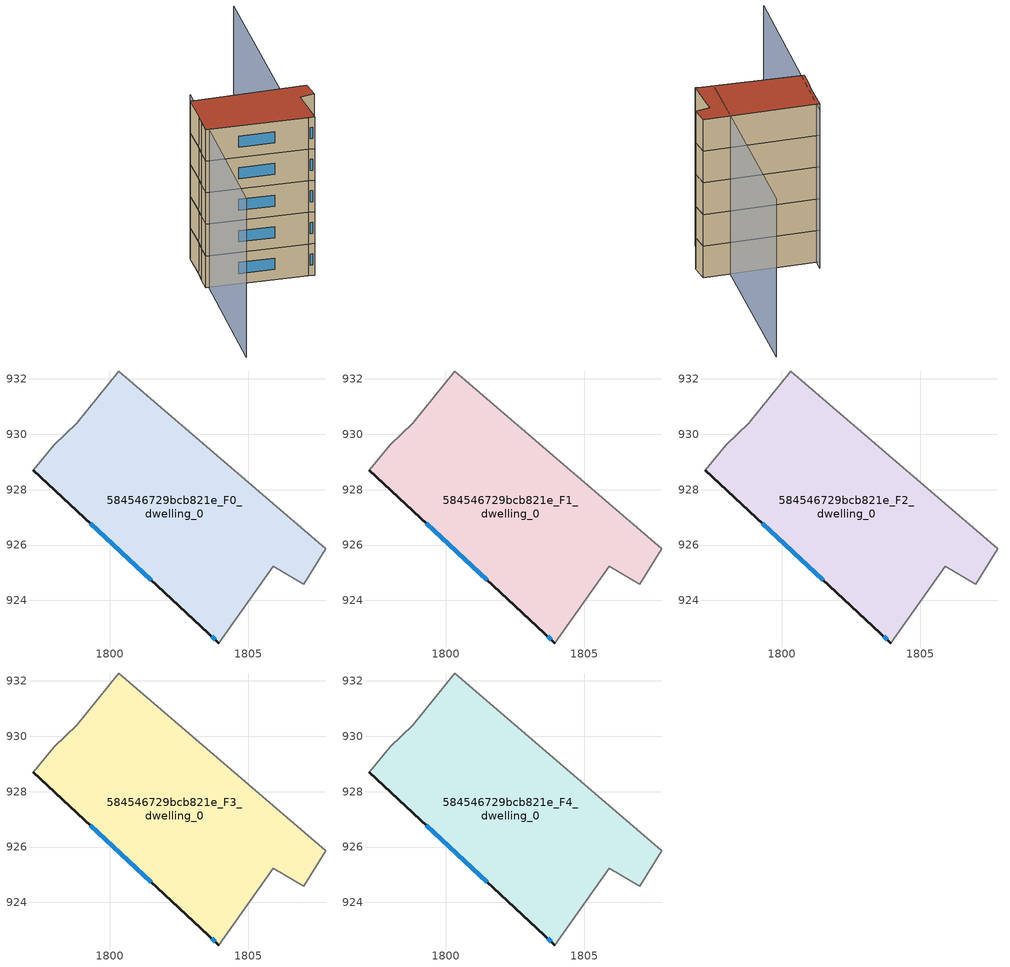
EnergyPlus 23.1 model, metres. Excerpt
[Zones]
584546729bcb821e_F0_dwelling_0
 floor ground (EU_floor_Construction): 1807.8,925.86 1807.01,924.58 1805.92,925.24 1803.94,922.46 1803.56,922.83 1797.25,928.71 1798.01,929.62 1798.81,930.41 1800.34,932.29 z0
 wall outside (EU_wall_Construction): 1797.25,928.71 1803.56,922.83 1803.94,922.46 z0:3
 wall adiabatic (EU_wall_Construction): 1803.94,922.46 1805.92,925.24 1807.01,924.58 1807.8,925.86 1800.34,932.29 1798.81,930.41 1798.01,929.62 1797.25,928.71 z0:3
 window (EU_Window_Construction): 1803.68,922.71 1803.82,922.58 / 1799.3,926.79 1801.51,924.74 z0.98:2.02
584546729bcb821e_F1_dwelling_0
 floor to 584546729bcb821e_F0_dwelling_0 (EU_floor_Construction): 1807.8,925.86 1807,924.58 1805.92,925.24 1803.94,922.46 1803.56,922.83 1797.25,928.71 1798.01,929.62 1798.81,930.41 1800.34,932.29 z3
 wall outside (EU_wall_Construction): 1797.25,928.71 1803.56,922.83 1803.94,922.46 z3:6
 wall adiabatic (EU_wall_Construction): 1803.94,922.46 1805.92,925.24 1807.01,924.58 1807.8,925.86 1800.34,932.29 1798.81,930.41 1798.01,929.62 1797.25,928.71 z3:6
 window (EU_Window_Construction): 1803.68,922.71 1803.82,922.58 / 1799.3,926.79 1801.51,924.74 z3.98:5.02
584546729bcb821e_F2_dwelling_0
 floor to 584546729bcb821e_F1_dwelling_0 (EU_floor_Construction): 1807.8,925.86 1807,924.58 1805.92,925.24 1803.94,922.46 1803.56,922.83 1797.25,928.71 1798.01,929.62 1798.81,930.41 1800.34,932.29 z6
 wall outside (EU_wall_Construction): 1797.25,928.71 1803.56,922.83 1803.94,922.46 z6:9
 wall adiabatic (EU_wall_Construction): 1803.94,922.46 1805.92,925.24 1807.01,924.58 1807.8,925.86 1800.34,932.29 1798.81,930.41 1798.01,929.62 1797.25,928.71 z6:9
 window (EU_Window_Construction): 1803.68,922.71 1803.82,922.58 / 1799.3,926.79 1801.51,924.74 z6.98:8.02
584546729bcb821e_F3_dwelling_0
 floor to 584546729bcb821e_F2_dwelling_0 (EU_floor_Construction): 1807.8,925.86 1807,924.58 1805.92,925.24 1803.94,922.46 1803.56,922.83 1797.25,928.71 1798.01,929.62 1798.81,930.41 1800.34,932.29 z9
 wall outside (EU_wall_Construction): 1797.25,928.71 1803.56,922.83 1803.94,922.46 z9:12
 wall adiabatic (EU_wall_Construction): 1803.94,922.46 1805.92,925.24 1807.01,924.58 1807.8,925.86 1800.34,932.29 1798.81,930.41 1798.01,929.62 1797.25,928.71 z9:12
 window (EU_Window_Construction): 1803.68,922.71 1803.82,922.58 / 1799.3,926.79 1801.51,924.74 z9.98:11.02
584546729bcb821e_F4_dwelling_0
 floor to 584546729bcb821e_F3_dwelling_0 (EU_floor_Construction): 1807.8,925.86 1807,924.58 1805.92,925.24 1803.94,922.46 1803.56,922.83 1797.25,928.71 1798.01,929.62 1798.81,930.41 1800.34,932.29 z12
 wall outside (EU_wall_Construction): 1797.25,928.71 1803.56,922.83 1803.94,922.46 z12:15
 wall adiabatic (EU_wall_Construction): 1803.94,922.46 1805.92,925.24 1807.01,924.58 1807.8,925.86 1800.34,932.29 1798.81,930.41 1798.01,929.62 1797.25,928.71 z12:15
 window (EU_Window_Construction): 1803.68,922.71 1803.82,922.58 / 1799.3,926.79 1801.51,924.74 z12.98:14.02
 roof outside (EU_roof_Construction): 1807.01,924.58 1807.8,925.86 1800.34,932.29 1798.81,930.41 1798.01,929.62 1797.25,928.71 1803.56,922.83 1803.94,922.46 1805.92,925.24 z15
shading: 1803.05,923.76 1815,937.95 / 1801.23,932.9 1789.9,919.7 z0:15
[Building]
EU S2 Campaign: North Axis=0; Terrain=City; Solar Distribution=FullExterior
[Site:Location]
Bologna: Latitude=44.5; Longitude=11.25; Time Zone=1; Elevation=37
[SizingPeriod:WeatherFileDays]
AnnualSizingPeriod: Begin Month=1; Begin Day of Month=1; End Month=12; End Day of Month=31; Day of Week for Start Day=Monday; Use Weather File Daylight Saving Period=No; Use Weather File Rain and Snow Indicators=No
[MATERIAL]
EU_InternalMass_Material: Roughness=MediumRough; Thickness=0.1; Conductivity=1; Density=1800; Specific Heat=900; Thermal Absorptance=0.9; Solar Absorptance=0.7; Visible Absorptance=0.7
[MATERIAL:NOMASS] Roughness=MediumRough; Thermal Absorptance=0.9; Solar Absorptance=0.7; Visible Absorptance=0.7
Name | Thermal Resistance
EU_wall_NoMass | 0.905828
EU_roof_NoMass | 0.37593
EU_floor_NoMass | 0.67114
[WINDOWMATERIAL:SIMPLEGLAZINGSYSTEM]
EU_Window_SimpleGlazing: UFactor=4.52486; Solar Heat Gain Coefficient=0.85; Visible Transmittance=0.85
[CONSTRUCTION]
EU_wall_Construction: EU_wall_NoMass
EU_roof_Construction: EU_roof_NoMass
EU_floor_Construction: EU_floor_NoMass
EU_Window_Construction: EU_Window_SimpleGlazing
EU_InternalMass_Construction: EU_InternalMass_Material
[ZONE] Type=1; Multiplier=1; Ceiling Height=autocalculate; Floor Area=autocalculate; Part of Total Floor Area=Yes
Name | Volume
584546729bcb821e_F0_dwelling_0 | 136.583
584546729bcb821e_F1_dwelling_0; 584546729bcb821e_F2_dwelling_0; 584546729bcb821e_F3_dwelling_0; 584546729bcb821e_F4_dwelling_0 | 136.584
[INTERNALMASS] Construction=EU_InternalMass_Construction; Surface Area=45.5278
Name | Zone or ZoneList
584546729bcb821e_F0_dwelling_0_EU_InternalMass | 584546729bcb821e_F0_dwelling_0
584546729bcb821e_F1_dwelling_0_EU_InternalMass | 584546729bcb821e_F1_dwelling_0
584546729bcb821e_F2_dwelling_0_EU_InternalMass | 584546729bcb821e_F2_dwelling_0
584546729bcb821e_F3_dwelling_0_EU_InternalMass | 584546729bcb821e_F3_dwelling_0
584546729bcb821e_F4_dwelling_0_EU_InternalMass | 584546729bcb821e_F4_dwelling_0
[OTHEREQUIPMENT] Fuel Type=Electricity; Design Level Calculation Method=Watts/Area; Power per Zone Floor Area=1; Fraction Latent=0; Fraction Radiant=0; Fraction Lost=0; Carbon Dioxide Generation Rate=0; EndUse Subcategory=EU_Step8_InternalGains
Name | Zone or ZoneList or Space or SpaceList | Schedule
EU_Step8_InternalGain_584546729bcb821e_F0_dwelling_0_f000 | 584546729bcb821e_F0_dwelling_0 | EU_Step8_GainSchedule_584546729bcb821e_F0_dwelling_0_f000
EU_Step8_InternalGain_584546729bcb821e_F1_dwelling_0_f000 | 584546729bcb821e_F1_dwelling_0 | EU_Step8_GainSchedule_584546729bcb821e_F1_dwelling_0_f000
EU_Step8_InternalGain_584546729bcb821e_F2_dwelling_0_f000 | 584546729bcb821e_F2_dwelling_0 | EU_Step8_GainSchedule_584546729bcb821e_F2_dwelling_0_f000
EU_Step8_InternalGain_584546729bcb821e_F3_dwelling_0_f000 | 584546729bcb821e_F3_dwelling_0 | EU_Step8_GainSchedule_584546729bcb821e_F3_dwelling_0_f000
EU_Step8_InternalGain_584546729bcb821e_F4_dwelling_0_f000 | 584546729bcb821e_F4_dwelling_0 | EU_Step8_GainSchedule_584546729bcb821e_F4_dwelling_0_f000
[ZONEVENTILATION:DESIGNFLOWRATE] Schedule=EU_AlwaysOn; Design Flow Rate Calculation Method=AirChanges/Hour; Air Changes per Hour=0.73129; Ventilation Type=Natural; Fan Pressure Rise=0; Fan Total Efficiency=1; Constant Term Coefficient=1; Temperature Term Coefficient=0; Velocity Term Coefficient=0; Velocity Squared Term Coefficient=0; Minimum Indoor Temperature=-100; Maximum Indoor Temperature=100; Delta Temperature=-100; Minimum Outdoor Temperature=-100; Maximum Outdoor Temperature=100; Maximum Wind Speed=40
Name | Zone or ZoneList or Space or SpaceList
EU_ConstantAir_584546729bcb821e_F0_dwelling_0 | 584546729bcb821e_F0_dwelling_0
EU_ConstantAir_584546729bcb821e_F1_dwelling_0 | 584546729bcb821e_F1_dwelling_0
EU_ConstantAir_584546729bcb821e_F2_dwelling_0 | 584546729bcb821e_F2_dwelling_0
EU_ConstantAir_584546729bcb821e_F3_dwelling_0 | 584546729bcb821e_F3_dwelling_0
EU_ConstantAir_584546729bcb821e_F4_dwelling_0 | 584546729bcb821e_F4_dwelling_0
[HVACTEMPLATE:THERMOSTAT] Constant Heating Setpoint=20; Constant Cooling Setpoint=50
EU_HeatOnly_584546729bcb821e_F0_dwelling_0; EU_HeatOnly_584546729bcb821e_F1_dwelling_0; EU_HeatOnly_584546729bcb821e_F2_dwelling_0; EU_HeatOnly_584546729bcb821e_F3_dwelling_0; EU_HeatOnly_584546729bcb821e_F4_dwelling_0
[HVACTEMPLATE:ZONE:IDEALLOADSAIRSYSTEM] System Availability Schedule=EU_AlwaysOn; Maximum Heating Supply Air Temperature=50; Minimum Cooling Supply Air Temperature=13; Maximum Heating Supply Air Humidity Ratio=0.0156; Minimum Cooling Supply Air Humidity Ratio=0.0077; Heating Limit=NoLimit; Cooling Limit=NoLimit; Heating Availability Schedule=EU_AlwaysOn; Cooling Availability Schedule=EU_CoolingOff; Dehumidification Control Type=ConstantSensibleHeatRatio; Cooling Sensible Heat Ratio=0.7; Dehumidification Setpoint=60; Humidification Control Type=None; Humidification Setpoint=30; Outdoor Air Method=None; Outdoor Air Flow Rate per Person=0.00944; Outdoor Air Flow Rate per Zone Floor Area=0; Outdoor Air Flow Rate per Zone=0; Demand Controlled Ventilation Type=None; Outdoor Air Economizer Type=NoEconomizer; Heat Recovery Type=None; Sensible Heat Recovery Effectiveness=0.7; Latent Heat Recovery Effectiveness=0.65
Name | Template Thermostat
584546729bcb821e_F0_dwelling_0 | EU_HeatOnly_584546729bcb821e_F0_dwelling_0
584546729bcb821e_F1_dwelling_0 | EU_HeatOnly_584546729bcb821e_F1_dwelling_0
584546729bcb821e_F2_dwelling_0 | EU_HeatOnly_584546729bcb821e_F2_dwelling_0
584546729bcb821e_F3_dwelling_0 | EU_HeatOnly_584546729bcb821e_F3_dwelling_0
584546729bcb821e_F4_dwelling_0 | EU_HeatOnly_584546729bcb821e_F4_dwelling_0
[SIZING:ZONE] Zone Cooling Design Supply Air Temperature Input Method=SupplyAirTemperature; Zone Cooling Design Supply Air Temperature=13; Zone Heating Design Supply Air Temperature Input Method=SupplyAirTemperature; Zone Heating Design Supply Air Temperature=50; Zone Cooling Design Supply Air Humidity Ratio=0.008; Zone Heating Design Supply Air Humidity Ratio=0.008; Cooling Design Air Flow Method=DesignDay; Cooling Design Air Flow Rate=0; Cooling Minimum Air Flow per Zone Floor Area=0.000762; Cooling Minimum Air Flow=0; Cooling Minimum Air Flow Fraction=0.2; Heating Design Air Flow Method=DesignDay; Heating Design Air Flow Rate=0; Heating Maximum Air Flow per Zone Floor Area=0.002032; Heating Maximum Air Flow=0.141576; Heating Maximum Air Flow Fraction=0.3; Account for Dedicated Outdoor Air System=No; Dedicated Outdoor Air System Control Strategy=NeutralSupplyAir; Dedicated Outdoor Air Low Setpoint Temperature for Design=autosize; Dedicated Outdoor Air High Setpoint Temperature for Design=autosize; Zone Load Sizing Method=Sensible Load Only No Latent Load; Zone Latent Cooling Design Supply Air Humidity Ratio Input Method=HumidityRatioDifference; Zone Cooling Design Supply Air Humidity Ratio Difference=0.005; Zone Latent Heating Design Supply Air Humidity Ratio Input Method=HumidityRatioDifference; Zone Humidification Design Supply Air Humidity Ratio Difference=0.005
584546729bcb821e_F0_dwelling_0; 584546729bcb821e_F1_dwelling_0; 584546729bcb821e_F2_dwelling_0; 584546729bcb821e_F3_dwelling_0; 584546729bcb821e_F4_dwelling_0
[SCHEDULE:CONSTANT]
Name | Hourly Value
EU_AlwaysOn | 1
EU_CoolingOff | 0
[SCHEDULE:FILE] Column Number=1; Rows to Skip at Top=0; Number of Hours of Data=8760; Column Separator=Comma; Interpolate to Timestep=No; Minutes per Item=60; Adjust Schedule for Daylight Savings=Yes
Name | File
EU_Step8_GainSchedule_584546729bcb821e_F0_dwelling_0_f000 | ../../schedules/584546729bcb821e/584546729bcb821e_F0_dwelling_0_f000_gain.csv
EU_Step8_GainSchedule_584546729bcb821e_F1_dwelling_0_f000 | ../../schedules/584546729bcb821e/584546729bcb821e_F1_dwelling_0_f000_gain.csv
EU_Step8_GainSchedule_584546729bcb821e_F2_dwelling_0_f000 | ../../schedules/584546729bcb821e/584546729bcb821e_F2_dwelling_0_f000_gain.csv
EU_Step8_GainSchedule_584546729bcb821e_F3_dwelling_0_f000 | ../../schedules/584546729bcb821e/584546729bcb821e_F3_dwelling_0_f000_gain.csv
EU_Step8_GainSchedule_584546729bcb821e_F4_dwelling_0_f000 | ../../schedules/584546729bcb821e/584546729bcb821e_F4_dwelling_0_f000_gain.csv
